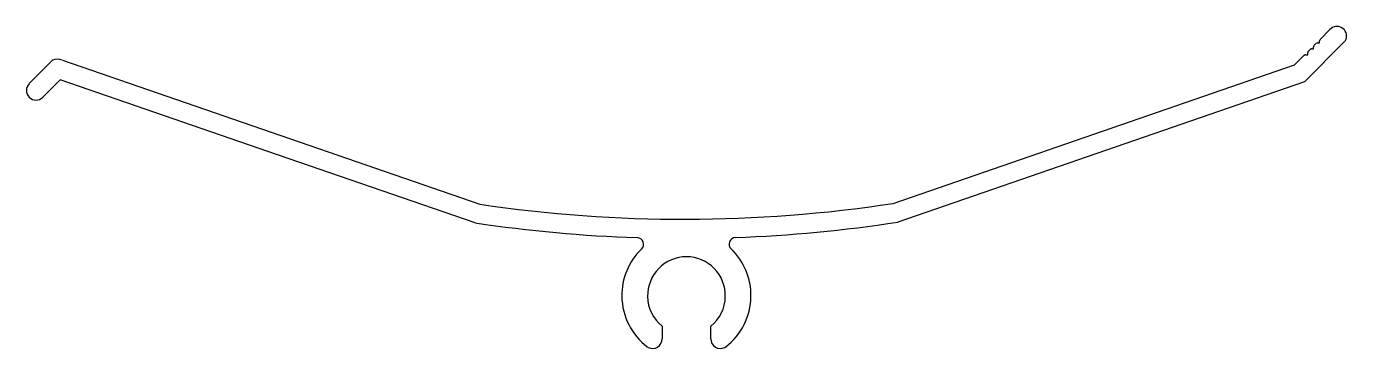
# Model space of a CAD drawing. Header units: inches. Extents: x -79 to 80, y 0 to 39.
import ezdxf

# ---------------------------------------------------------------- set-up
doc = ezdxf.new("R2010")
doc.units = ezdxf.units.IN
doc.header["$MEASUREMENT"] = 0

msp = doc.modelspace()

# ---------------------------------------------------------------- linework, layer by layer
at = {"color": 7}
for p, q in [((76.48, 37.38), (77.66, 38.56)), ((79.41, 37.11), (74.58, 32.28)), ((75.77, 36.67), (75.98, 36.88)), ((76.16, 36.95), (76.4, 36.95)), ((76.41, 36.96), (76.41, 37.2)), ((76.48, 37.38), (76.48, 37.38)), ((76.48, 37.38), (76.48, 37.38)), ((76.48, 37.38), (76.48, 37.38)), ((76.48, 37.38), (76.48, 37.38)), ((73.41, 34.31), (74.56, 35.47)), ((74.56, 35.47), (74.56, 35.47)), ((74.74, 35.54), (74.98, 35.54)), ((74.99, 35.55), (74.99, 35.79)), ((75.06, 35.97), (75.27, 36.17)), ((75.27, 36.17), (75.06, 35.97)), ((75.06, 35.97), (75.27, 36.17)), ((75.27, 36.17), (75.06, 35.97)), ((75.06, 35.97), (75.27, 36.17)), ((75.27, 36.17), (75.27, 36.17)), ((75.45, 36.25), (75.69, 36.25)), ((75.7, 36.25), (75.7, 36.5)), ((-78.76, 32.07), (-75.96, 34.87)), ((-74.77, 34.88), (-24.57, 17.59)), ((25.13, 17.68), (73.41, 34.31)), ((-75.56, 32.01), (-77.13, 30.44)), ((-75.03, 32.54), (-75.56, 32.01)), ((-50.07, 23.94), (-75.03, 32.54)), ((74.58, 32.28), (25.68, 15.44)), ((-25.12, 15.35), (-50.07, 23.94)), ((-2.64, 2.97), (-2.64, 1.44)), ((3.2, 1.44), (3.2, 2.97))]:
    msp.add_line(p, q, dxfattribs=at)
for centre, radius, start, end in [((78.51, 37.79), 1.15, 341.1154, 137.7463), ((75.95, 36.5), 0.25, 135, 180), ((76.16, 36.7), 0.25, 90, 135), ((76.4, 36.96), 0.008, 270, 360), ((76.66, 37.2), 0.25, 135, 180), ((78.84, 37.67), 0.8, 314.9999, 341.1155), ((-75.35, 33.39), 1.6, 68.9717, 112.3881), ((74.74, 35.29), 0.25, 90, 135), ((74.98, 35.55), 0.008, 270, 0), ((75.24, 35.79), 0.25, 135, 180), ((75.45, 36), 0.25, 90, 135), ((75.69, 36.25), 0.008, 270, 0), ((-77.94, 31.25), 1.15, 135, 315), ((-0.02, 183.37), 167.58, 261.5777, 278.6329), ((-0.02, 183.36), 169.87, 261.5051, 268.1004), ((-0.02, 183.36), 169.87, 272.0923, 278.704), ((-5.68, 12.78), 0.8, 314.0132, 88.1004), ((6.21, 12.8), 0.8, 92.0923, 226.1796), ((0.27, 6.62), 7.77, 134.0132, 180.8113), ((0.28, 6.62), 4.67, 89.9912, 181.3407), ((0.28, 6.62), 4.67, 358.6593, 90.0087), ((0.27, 6.62), 7.77, 359.1887, 46.1796), ((0.39, 6.7), 7.89, 181.3817, 232.338), ((0.06, 6.51), 4.45, 180, 232.6469), ((0.5, 6.51), 4.45, 307.3531, 0), ((0.26, 6.63), 7.78, 307.4802, 359.1138), ((-4.04, 0.96), 0.64, 232.338, 243.8529), ((-3.81, 1.44), 1.17, 243.8529, 360), ((4.37, 1.44), 1.17, 180, 296.2352), ((4.61, 0.96), 0.64, 296.2352, 307.4802)]:
    msp.add_arc(centre, radius, start, end, dxfattribs=at)

doc.saveas('drawing.dxf')
